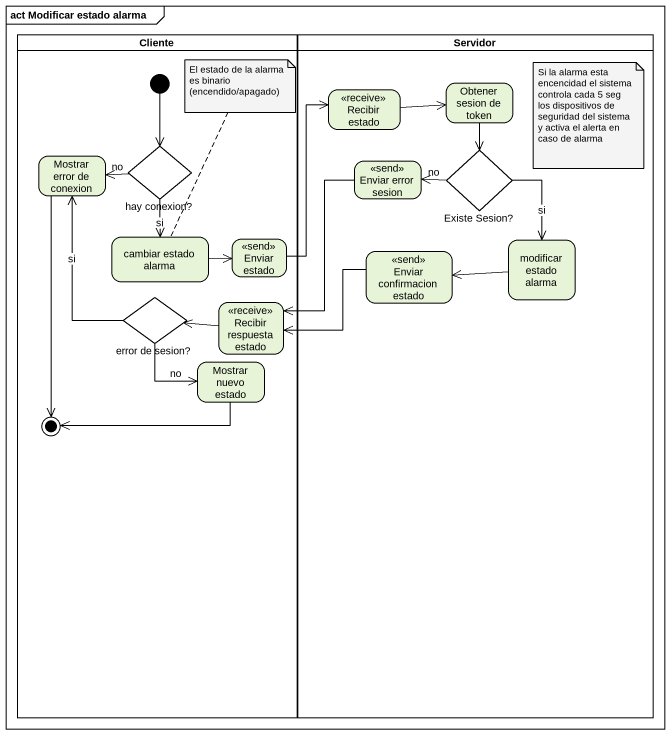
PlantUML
@startuml
mainframe act Modificar estado alarma
hide empty description
state Cliente <<partition>> {
  state "Mostrar error de conexion" as Mostrar_error_de_conexion
  state "hay conexion?" as hay_conexion <<choice>>
  state "cambiar estado alarma" as cambiar_estado_alarma
  state "Enviar estado" as Enviar_estado <<send>>
  state "error de sesion?" as error_de_sesion <<choice>>
  state "Recibir respuesta estado" as Recibir_respuesta_estado <<receive>>
  state "Mostrar nuevo estado" as Mostrar_nuevo_estado
  [*] --> hay_conexion
  Mostrar_error_de_conexion --> [*]
  Mostrar_nuevo_estado -left-> [*]
}
state Servidor <<partition>> {
  state "Recibir estado" as Recibir_estado <<receive>>
  state "Obtener sesion de token" as Obtener_sesion_de_token
  state "Enviar error sesion" as Enviar_error_sesion <<send>>
  state "Existe Sesion?" as Existe_Sesion <<choice>>
  state "Enviar confirmacion estado" as Enviar_confirmacion_estado <<send>>
  state "modificar estado alarma" as modificar_estado_alarma
}
Recibir_estado -right-> Obtener_sesion_de_token
Obtener_sesion_de_token --> Existe_Sesion
hay_conexion -left-> Mostrar_error_de_conexion : no
hay_conexion --> cambiar_estado_alarma : si
Enviar_error_sesion --> Recibir_respuesta_estado
Existe_Sesion -left-> Enviar_error_sesion : no
Existe_Sesion --> modificar_estado_alarma : si
cambiar_estado_alarma -right-> Enviar_estado
Enviar_estado -up-> Recibir_estado
Enviar_confirmacion_estado -left-> Recibir_respuesta_estado
modificar_estado_alarma -left-> Enviar_confirmacion_estado
error_de_sesion -up-> Mostrar_error_de_conexion : si
error_de_sesion --> Mostrar_nuevo_estado : no
Recibir_respuesta_estado -left-> error_de_sesion
note top of cambiar_estado_alarma : El estado de la alarma es binario (encendido/apagado)
note as N2
  Si la alarma esta encencidad el sistema controla cada 5 seg los dispositivos de seguridad del sistema y activa el alerta en caso de alarma
end note
@enduml
